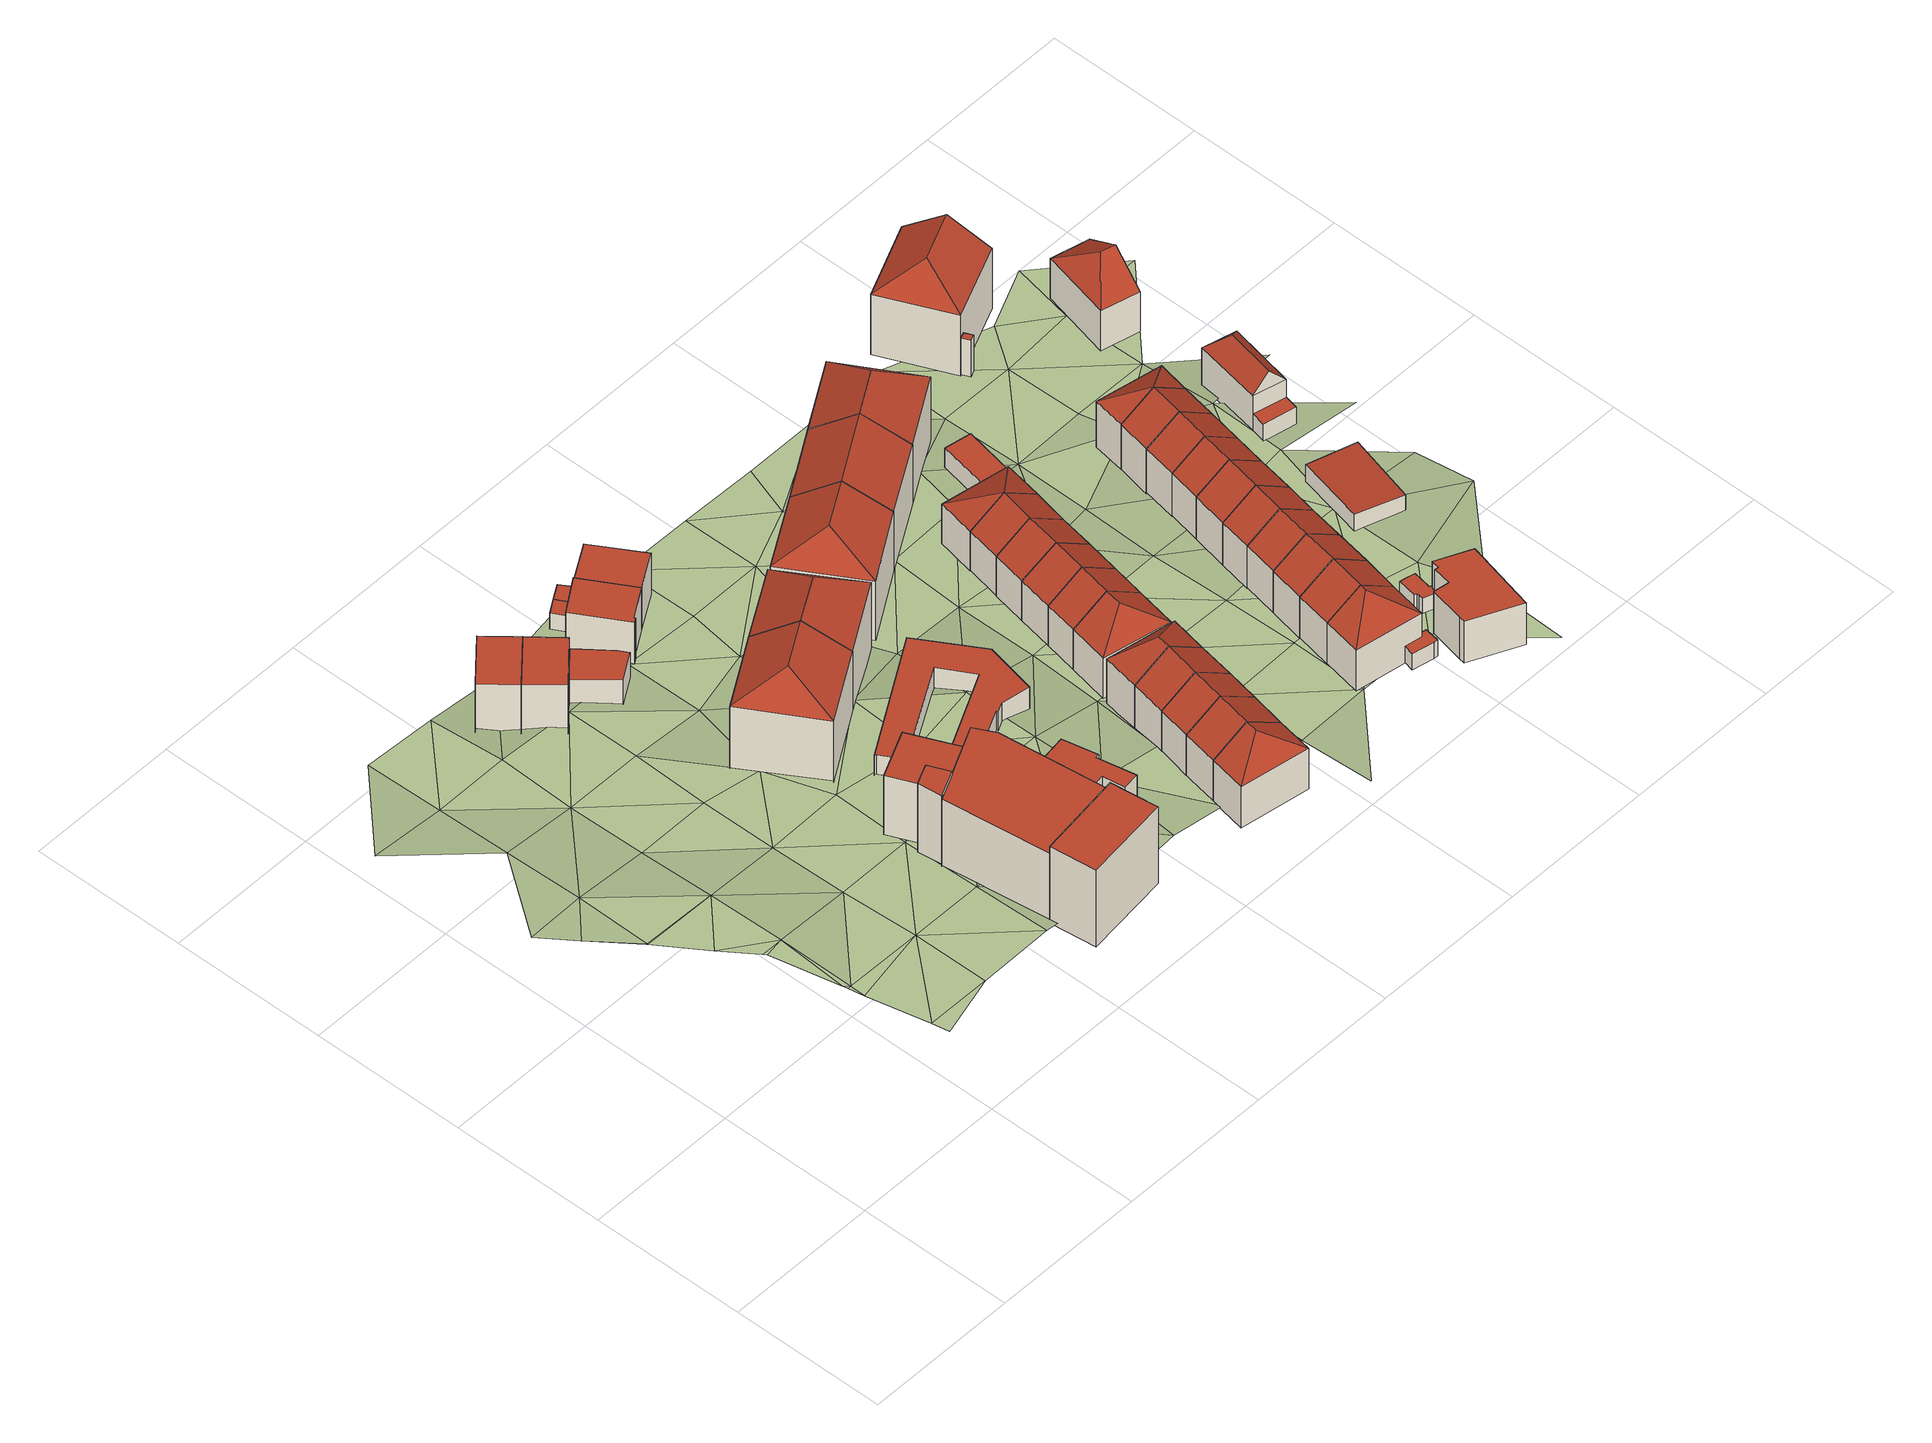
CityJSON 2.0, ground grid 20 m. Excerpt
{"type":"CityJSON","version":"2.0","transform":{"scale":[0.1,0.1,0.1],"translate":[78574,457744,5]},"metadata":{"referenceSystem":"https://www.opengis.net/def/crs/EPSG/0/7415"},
"CityObjects":{
"building1":{"type":"Building","attributes":{"validity":"0"},"children":["building1-1","building1-2"]},
"building1-1":{"type":"BuildingPart","attributes":{"roofType":"1000","RelativeEavesHeight":2.28,"RelativeRidgeHeight":2.28,"AbsoluteEavesHeight":8.7,"AbsoluteRidgeHeight":8.7,"validity":"0"},"parents":["building1"],"geometry":[{"type":"Solid","lod":"2","boundaries":[[[[0,1,2,3]],[[1,4,5,2]],[[4,6,7,5]],[[6,0,3,7]],[[6,4,1,0]],[[3,2,5,7]]]],"semantics":{"surfaces":[{"type":"WallSurface"},{"type":"RoofSurface","Direction":0,"Slope":90},{"type":"GroundSurface"}],"values":[[0,0,0,0,1,2]]}}]},
"building1-2":{"type":"BuildingPart","attributes":{"roofType":"1000","RelativeEavesHeight":7.59,"RelativeRidgeHeight":7.59,"AbsoluteEavesHeight":14.3,"AbsoluteRidgeHeight":14.3,"validity":"0"},"parents":["building1"],"geometry":[{"type":"Solid","lod":"2","boundaries":[[[[8,9,10,11]],[[9,12,13,10]],[[12,14,15,13]],[[14,8,11,15]],[[14,12,9,8]],[[11,10,13,15]]]],"semantics":{"surfaces":[{"type":"WallSurface"},{"type":"RoofSurface","Direction":0,"Slope":90},{"type":"GroundSurface"}],"values":[[0,0,0,0,1,2]]}}]},
"building2":{"type":"Building","attributes":{"roofType":"1000","RelativeEavesHeight":11.81,"RelativeRidgeHeight":11.81,"AbsoluteEavesHeight":19.68,"AbsoluteRidgeHeight":19.68,"validity":"0"},"geometry":[{"type":"Solid","lod":"2","boundaries":[[[[16,17,18,19]],[[17,20,21,18]],[[20,22,23,21]],[[22,16,19,23]],[[22,20,17,16]],[[19,18,21,23]]]],"semantics":{"surfaces":[{"type":"WallSurface"},{"type":"RoofSurface","Direction":0,"Slope":90},{"type":"GroundSurface"}],"values":[[0,0,0,0,1,2]]}}]},
"building3":{"type":"Building","attributes":{"validity":"0"},"children":["building3-1","building3-2","building3-3"]},
"building3-1":{"type":"BuildingPart","attributes":{"roofType":"1000","RelativeEavesHeight":7.47,"RelativeRidgeHeight":7.47,"AbsoluteEavesHeight":14.3,"AbsoluteRidgeHeight":14.3,"validity":"0"},"parents":["building3"],"geometry":[{"type":"Solid","lod":"2","boundaries":[[[[24,8,25,26]],[[8,14,27,25]],[[14,28,29,27]],[[28,24,26,29]],[[28,14,8,24]],[[26,25,27,29]]]],"semantics":{"surfaces":[{"type":"WallSurface"},{"type":"RoofSurface","Direction":0,"Slope":90},{"type":"GroundSurface"}],"values":[[0,0,0,0,1,2]]}}]},
"building3-2":{"type":"BuildingPart","attributes":{"roofType":"1000","RelativeEavesHeight":4.05,"RelativeRidgeHeight":4.05,"AbsoluteEavesHeight":11.1,"AbsoluteRidgeHeight":11.1,"validity":"0"},"parents":["building3"],"geometry":[{"type":"Solid","lod":"2","boundaries":[[[[30,31,32,33]],[[31,34,35,32]],[[34,36,37,35]],[[36,38,39,37]],[[38,30,33,39]],[[38,36,34,31,30]],[[33,32,35,37,39]]]],"semantics":{"surfaces":[{"type":"WallSurface"},{"type":"RoofSurface","Direction":0,"Slope":90},{"type":"GroundSurface"}],"values":[[0,0,0,0,0,1,2]]}}]},
"building3-3":{"type":"BuildingPart","attributes":{"roofType":"1000","RelativeEavesHeight":2.12,"RelativeRidgeHeight":2.12,"AbsoluteEavesHeight":8.7,"AbsoluteRidgeHeight":8.7,"validity":"0"},"parents":["building3"],"geometry":[{"type":"Solid","lod":"2","boundaries":[[[[6,4,40,41]],[[4,42,43,40]],[[42,44,45,43]],[[44,6,41,45]],[[44,42,4,6]],[[41,40,43,45]]]],"semantics":{"surfaces":[{"type":"WallSurface"},{"type":"RoofSurface","Direction":0,"Slope":90},{"type":"GroundSurface"}],"values":[[0,0,0,0,1,2]]}}]},
"building4":{"type":"Building","attributes":{"validity":"0"},"children":["building4-1","building4-2"]},
"building4-1":{"type":"BuildingPart","attributes":{"roofType":"1000","RelativeEavesHeight":3.52,"RelativeRidgeHeight":3.52,"AbsoluteEavesHeight":11.32,"AbsoluteRidgeHeight":11.32,"validity":"0"},"parents":["building4"],"geometry":[{"type":"Solid","lod":"2","boundaries":[[[[46,47,48,49]],[[47,50,51,48]],[[50,52,53,51]],[[52,54,55,53]],[[54,56,57,55]],[[56,58,59,57]],[[58,60,61,59]],[[60,62,63,61]],[[62,64,65,63]],[[64,46,49,65]],[[64,62,60,58,56,54,52,50,47,46]],[[49,48,51,53,55,57,59,61,63,65]]]],"semantics":{"surfaces":[{"type":"WallSurface"},{"type":"RoofSurface","Direction":66.91,"Slope":90},{"type":"GroundSurface"}],"values":[[0,0,0,0,0,0,0,0,0,0,1,2]]}}]},
"building4-2":{"type":"BuildingPart","attributes":{"roofType":"1000","RelativeEavesHeight":10.37,"RelativeRidgeHeight":10.37,"AbsoluteEavesHeight":18.58,"AbsoluteRidgeHeight":18.58,"validity":"0"},"parents":["building4"],"geometry":[{"type":"Solid","lod":"2","boundaries":[[[[66,67,68,69]],[[67,70,71,68]],[[70,72,73,71]],[[72,74,75,73]],[[74,66,69,75]],[[74,72,70,67,66]],[[69,68,71,73,75]]]],"semantics":{"surfaces":[{"type":"WallSurface"},{"type":"RoofSurface","Direction":0,"Slope":90},{"type":"GroundSurface"}],"values":[[0,0,0,0,0,1,2]]}}]},
"building5":{"type":"Building","attributes":{"roofType":"1130","RelativeEavesHeight":9.54,"RelativeRidgeHeight":13.15,"AbsoluteEavesHeight":17.32,"AbsoluteRidgeHeight":20.93,"validity":"0"},"geometry":[{"type":"Solid","lod":"2","boundaries":[[[[76,77,78,79]],[[77,80,81,78]],[[80,82,83,81]],[[82,76,79,83]],[[80,77,84]],[[76,82,85]],[[77,76,85,84]],[[82,80,84,85]],[[79,78,81,83]]]],"semantics":{"surfaces":[{"type":"WallSurface"},{"type":"RoofSurface","Direction":239.04,"Slope":45},{"type":"RoofSurface","Direction":148.74,"Slope":57.27},{"type":"RoofSurface","Direction":328.93,"Slope":57.27},{"type":"GroundSurface"}],"values":[[0,0,0,0,1,0,2,3,4]]}}]},
"building6":{"type":"Building","attributes":{"validity":"0"},"children":["building6-1","building6-2","building6-3"]},
"building6-1":{"type":"BuildingPart","attributes":{"roofType":"1000","RelativeEavesHeight":9.09,"RelativeRidgeHeight":9.09,"AbsoluteEavesHeight":17.63,"AbsoluteRidgeHeight":17.63,"validity":"0"},"parents":["building6"],"geometry":[{"type":"Solid","lod":"2","boundaries":[[[[86,87,88,89]],[[87,90,91,88]],[[90,92,93,91]],[[92,94,95,93]],[[94,96,97,95]],[[96,86,89,97]],[[96,94,92,90,87,86]],[[89,88,91,93,95,97]]]],"semantics":{"surfaces":[{"type":"WallSurface"},{"type":"RoofSurface","Direction":0,"Slope":90},{"type":"GroundSurface"}],"values":[[0,0,0,0,0,0,1,2]]}}]},
"building6-2":{"type":"BuildingPart","attributes":{"roofType":"1000","RelativeEavesHeight":10.52,"RelativeRidgeHeight":10.52,"AbsoluteEavesHeight":19.13,"AbsoluteRidgeHeight":19.13,"validity":"0"},"parents":["building6"],"geometry":[{"type":"Solid","lod":"2","boundaries":[[[[98,99,100,101]],[[99,102,103,100]],[[102,104,105,103]],[[104,106,107,105]],[[106,98,101,107]],[[106,104,102,99,98]],[[101,100,103,105,107]]]],"semantics":{"surfaces":[{"type":"WallSurface"},{"type":"RoofSurface","Direction":0,"Slope":90},{"type":"GroundSurface"}],"values":[[0,0,0,0,0,1,2]]}}]},
"building6-3":{"type":"BuildingPart","attributes":{"roofType":"1000","RelativeEavesHeight":3.87,"RelativeRidgeHeight":3.87,"AbsoluteEavesHeight":11.23,"AbsoluteRidgeHeight":11.23,"validity":"0"},"parents":["building6"],"geometry":[{"type":"Solid","lod":"2","boundaries":[[[[108,109,110,111]],[[109,112,113,110]],[[112,114,115,113]],[[114,116,117,115]],[[116,118,119,117]],[[118,120,121,119]],[[120,122,123,121]],[[122,124,125,123]],[[124,126,127,125]],[[126,128,129,127]],[[128,130,131,129]],[[130,132,133,131]],[[132,134,135,133]],[[134,136,137,135]],[[136,138,139,137]],[[138,108,111,139]],[[138,136,134,132,130,128,126,124,122,120,118,116,114,112,109,108]],[[111,110,113,115,117,119,121,123,125,127,129,131,133,135,137,139]]]],"semantics":{"surfaces":[{"type":"WallSurface"},{"type":"RoofSurface","Direction":0,"Slope":90},{"type":"GroundSurface"}],"values":[[0,0,0,0,0,0,0,0,0,0,0,0,0,0,0,0,1,2]]}}]},
"building7":{"type":"Building","attributes":{"validity":"0"},"children":["building7-1","building7-2"]},
"building7-1":{"type":"BuildingPart","attributes":{"roofType":"1000","RelativeEavesHeight":2.47,"RelativeRidgeHeight":2.47,"AbsoluteEavesHeight":9.58,"AbsoluteRidgeHeight":9.58,"validity":"0"},"parents":["building7"],"geometry":[{"type":"Solid","lod":"2","boundaries":[[[[140,141,142,143]],[[141,144,145,142]],[[144,146,147,145]],[[146,140,143,147]],[[146,144,141,140]],[[143,142,145,147]]]],"semantics":{"surfaces":[{"type":"WallSurface"},{"type":"RoofSurface","Direction":0,"Slope":90},{"type":"GroundSurface"}],"values":[[0,0,0,0,1,2]]}}]},
"building7-2":{"type":"BuildingPart","attributes":{"roofType":"1000","RelativeEavesHeight":6.38,"RelativeRidgeHeight":6.38,"AbsoluteEavesHeight":13.4,"AbsoluteRidgeHeight":13.4,"validity":"0"},"parents":["building7"],"geometry":[{"type":"Solid","lod":"2","boundaries":[[[[148,149,150,151]],[[149,152,153,150]],[[152,154,155,153]],[[154,156,157,155]],[[156,158,159,157]],[[158,148,151,159]],[[158,156,154,152,149,148]],[[151,150,153,155,157,159]]]],"semantics":{"surfaces":[{"type":"WallSurface"},{"type":"RoofSurface","Direction":0,"Slope":90},{"type":"GroundSurface"}],"values":[[0,0,0,0,0,0,1,2]]}}]},
"building8":{"type":"Building","attributes":{"validity":"0"},"children":["building8-1","building8-2","building8-3"]},
"building8-1":{"type":"BuildingPart","attributes":{"roofType":"1000","RelativeEavesHeight":2.16,"RelativeRidgeHeight":2.16,"AbsoluteEavesHeight":9.16,"AbsoluteRidgeHeight":9.16,"validity":"0"},"parents":["building8"],"geometry":[{"type":"Solid","lod":"2","boundaries":[[[[160,161,162,163]],[[161,164,165,162]],[[164,166,167,165]],[[166,160,163,167]],[[166,164,161,160]],[[163,162,165,167]]]],"semantics":{"surfaces":[{"type":"WallSurface"},{"type":"RoofSurface","Direction":0,"Slope":90},{"type":"GroundSurface"}],"values":[[0,0,0,0,1,2]]}}]},
"building8-2":{"type":"BuildingPart","attributes":{"roofType":"1000","RelativeEavesHeight":6.38,"RelativeRidgeHeight":6.38,"AbsoluteEavesHeight":13.4,"AbsoluteRidgeHeight":13.4,"validity":"0"},"parents":["building8"],"geometry":[{"type":"Solid","lod":"2","boundaries":[[[[168,169,170,163]],[[169,149,150,170]],[[149,171,172,150]],[[171,168,163,172]],[[171,149,169,168]],[[163,170,150,172]]]],"semantics":{"surfaces":[{"type":"WallSurface"},{"type":"RoofSurface","Direction":0,"Slope":90},{"type":"GroundSurface"}],"values":[[0,0,0,0,1,2]]}}]},
"building8-3":{"type":"BuildingPart","attributes":{"roofType":"1000","RelativeEavesHeight":2.46,"RelativeRidgeHeight":2.46,"AbsoluteEavesHeight":9.58,"AbsoluteRidgeHeight":9.58,"validity":"0"},"parents":["building8"],"geometry":[{"type":"Solid","lod":"2","boundaries":[[[[173,146,147,174]],[[146,175,176,147]],[[175,177,178,176]],[[177,173,174,178]],[[177,175,146,173]],[[174,147,176,178]]]],"semantics":{"surfaces":[{"type":"WallSurface"},{"type":"RoofSurface","Direction":0,"Slope":90},{"type":"GroundSurface"}],"values":[[0,0,0,0,1,2]]}}]},
"building9":{"type":"Building","attributes":{"roofType":"1130","RelativeEavesHeight":10.22,"RelativeRidgeHeight":13.83,"AbsoluteEavesHeight":17.32,"AbsoluteRidgeHeight":20.93,"validity":"0"},"geometry":[{"type":"Solid","lod":"2","boundaries":[[[[82,179,180,181]],[[179,182,183,180]],[[182,76,184,183]],[[76,82,181,184]],[[182,179,185]],[[82,76,85]],[[179,82,85,185]],[[76,182,185,85]],[[181,180,183,184]]]],"semantics":{"surfaces":[{"type":"WallSurface"},{"type":"RoofSurface","Direction":57.6,"Slope":44.99},{"type":"RoofSurface","Direction":328.93,"Slope":57.17},{"type":"RoofSurface","Direction":148.74,"Slope":57.17},{"type":"GroundSurface"}],"values":[[0,0,0,0,1,0,2,3,4]]}}]},
"building10":{"type":"Building","attributes":{"roofType":"1130","RelativeEavesHeight":6.26,"RelativeRidgeHeight":9.39,"AbsoluteEavesHeight":13.55,"AbsoluteRidgeHeight":16.68,"validity":"0"},"geometry":[{"type":"Solid","lod":"2","boundaries":[[[[186,187,188,189]],[[187,190,191,188]],[[190,192,193,191]],[[192,186,189,193]],[[190,187,194]],[[186,192,195]],[[187,186,195,194]],[[192,190,194,195]],[[189,188,191,193]]]],"semantics":{"surfaces":[{"type":"WallSurface"},{"type":"RoofSurface","Direction":189.48,"Slope":44.99},{"type":"RoofSurface","Direction":100.53,"Slope":55.51},{"type":"RoofSurface","Direction":280.69,"Slope":55.51},{"type":"GroundSurface"}],"values":[[0,0,0,0,1,0,2,3,4]]}}]},
"building11":{"type":"Building","attributes":{"roofType":"1030","RelativeEavesHeight":6.31,"RelativeRidgeHeight":9.44,"AbsoluteEavesHeight":13.55,"AbsoluteRidgeHeight":16.68,"validity":"0"},"geometry":[{"type":"Solid","lod":"2","boundaries":[[[[192,196,197,198]],[[196,199,200,197]],[[199,186,201,200]],[[186,192,198,201]],[[199,196,202]],[[192,186,195]],[[196,192,195,202]],[[186,199,202,195]],[[198,197,200,201]]]],"semantics":{"surfaces":[{"type":"WallSurface"},{"type":"RoofSurface","Direction":280.66,"Slope":55.46},{"type":"RoofSurface","Direction":100.55,"Slope":55.46},{"type":"GroundSurface"}],"values":[[0,0,0,0,0,0,1,2,3]]}}]},
"building12":{"type":"Building","attributes":{"roofType":"1030","RelativeEavesHeight":6.43,"RelativeRidgeHeight":9.55,"AbsoluteEavesHeight":13.55,"AbsoluteRidgeHeight":16.68,"validity":"0"},"geometry":[{"type":"Solid","lod":"2","boundaries":[[[[196,203,204,205]],[[203,206,207,204]],[[206,199,208,207]],[[199,196,205,208]],[[206,203,209]],[[196,199,202]],[[203,196,202,209]],[[199,206,209,202]],[[205,204,207,208]]]],"semantics":{"surfaces":[{"type":"WallSurface"},{"type":"RoofSurface","Direction":280.67,"Slope":55.41},{"type":"RoofSurface","Direction":100.56,"Slope":55.41},{"type":"GroundSurface"}],"values":[[0,0,0,0,0,0,1,2,3]]}}]},
"building13":{"type":"Building","attributes":{"roofType":"1030","RelativeEavesHeight":6.66,"RelativeRidgeHeight":9.79,"AbsoluteEavesHeight":13.55,"AbsoluteRidgeHeight":16.68,"validity":"0"},"geometry":[{"type":"Solid","lod":"2","boundaries":[[[[203,210,211,212]],[[210,213,214,211]],[[213,206,215,214]],[[206,203,212,215]],[[213,210,216]],[[203,206,209]],[[210,203,209,216]],[[206,213,216,209]],[[212,211,214,215]]]],"semantics":{"surfaces":[{"type":"WallSurface"},{"type":"RoofSurface","Direction":280.67,"Slope":55.36},{"type":"RoofSurface","Direction":100.56,"Slope":55.36},{"type":"GroundSurface"}],"values":[[0,0,0,0,0,0,1,2,3]]}}]},
"building14":{"type":"Building","attributes":{"roofType":"1130","RelativeEavesHeight":9.1,"RelativeRidgeHeight":12.75,"AbsoluteEavesHeight":15.96,"AbsoluteRidgeHeight":19.61,"validity":"0"},"geometry":[{"type":"Solid","lod":"2","boundaries":[[[[217,218,219,220]],[[218,221,222,219]],[[221,223,224,222]],[[223,217,220,224]],[[221,218,225]],[[217,223,226]],[[218,217,226,225]],[[223,221,225,226]],[[220,219,222,224]]]],"semantics":{"surfaces":[{"type":"WallSurface"},{"type":"RoofSurface","Direction":238.48,"Slope":45},{"type":"RoofSurface","Direction":148.84,"Slope":57.19},{"type":"RoofSurface","Direction":328.97,"Slope":57.19},{"type":"GroundSurface"}],"values":[[0,0,0,0,1,0,2,3,4]]}}]},
"building15":{"type":"Building","attributes":{"roofType":"1130","RelativeEavesHeight":6.76,"RelativeRidgeHeight":9.89,"AbsoluteEavesHeight":13.55,"AbsoluteRidgeHeight":16.68,"validity":"0"},"geometry":[{"type":"Solid","lod":"2","boundaries":[[[[210,227,228,229]],[[227,230,231,228]],[[230,213,232,231]],[[213,210,229,232]],[[230,227,233]],[[210,213,216]],[[227,210,216,233]],[[213,230,233,216]],[[229,228,231,232]]]],"semantics":{"surfaces":[{"type":"WallSurface"},{"type":"RoofSurface","Direction":10.3,"Slope":45},{"type":"RoofSurface","Direction":280.72,"Slope":55.34},{"type":"RoofSurface","Direction":100.76,"Slope":55.34},{"type":"GroundSurface"}],"values":[[0,0,0,0,1,0,2,3,4]]}}]},
"building16":{"type":"Building","attributes":{"roofType":"1130","RelativeEavesHeight":6.08,"RelativeRidgeHeight":9.23,"AbsoluteEavesHeight":12.79,"AbsoluteRidgeHeight":15.94,"validity":"0"},"geometry":[{"type":"Solid","lod":"2","boundaries":[[[[234,235,236,237]],[[235,238,239,236]],[[238,240,241,239]],[[240,234,237,241]],[[238,235,242]],[[234,240,243]],[[235,234,243,242]],[[240,238,242,243]],[[237,236,239,241]]]],"semantics":{"surfaces":[{"type":"WallSurface"},{"type":"RoofSurface","Direction":191,"Slope":45},{"type":"RoofSurface","Direction":100.57,"Slope":54.95},{"type":"RoofSurface","Direction":280.56,"Slope":54.95},{"type":"GroundSurface"}],"values":[[0,0,0,0,1,0,2,3,4]]}}]},
"building17":{"type":"Building","attributes":{"roofType":"1030","RelativeEavesHeight":6.12,"RelativeRidgeHeight":9.27,"AbsoluteEavesHeight":12.79,"AbsoluteRidgeHeight":15.94,"validity":"0"},"geometry":[{"type":"Solid","lod":"2","boundaries":[[[[240,244,245,241]],[[244,246,247,245]],[[246,234,237,247]],[[234,240,241,237]],[[246,244,248]],[[240,234,243]],[[244,240,243,248]],[[234,246,248,243]],[[241,245,247,237]]]],"semantics":{"surfaces":[{"type":"WallSurface"},{"type":"RoofSurface","Direction":280.55,"Slope":54.95},{"type":"RoofSurface","Direction":100.53,"Slope":54.95},{"type":"GroundSurface"}],"values":[[0,0,0,0,0,0,1,2,3]]}}]},
"building18":{"type":"Building","attributes":{"roofType":"1030","RelativeEavesHeight":6.12,"RelativeRidgeHeight":9.27,"AbsoluteEavesHeight":12.79,"AbsoluteRidgeHeight":15.94,"validity":"0"},"geometry":[{"type":"Solid","lod":"2","boundaries":[[[[244,249,250,245]],[[249,251,252,250]],[[251,246,247,252]],[[246,244,245,247]],[[251,249,253]],[[244,246,248]],[[249,244,248,253]],[[246,251,253,248]],[[245,250,252,247]]]],"semantics":{"surfaces":[{"type":"WallSurface"},{"type":"RoofSurface","Direction":280.55,"Slope":54.93},{"type":"RoofSurface","Direction":100.52,"Slope":54.93},{"type":"GroundSurface"}],"values":[[0,0,0,0,0,0,1,2,3]]}}]},
"building19":{"type":"Building","attributes":{"roofType":"1030","RelativeEavesHeight":9.3,"RelativeRidgeHeight":12.95,"AbsoluteEavesHeight":15.96,"AbsoluteRidgeHeight":19.61,"validity":"0"},"geometry":[{"type":"Solid","lod":"2","boundaries":[[[[254,217,255,256]],[[217,223,257,255]],[[223,258,259,257]],[[258,254,256,259]],[[223,217,226]],[[254,258,260]],[[217,254,260,226]],[[258,223,226,260]],[[256,255,257,259]]]],"semantics":{"surfaces":[{"type":"WallSurface"},{"type":"RoofSurface","Direction":148.85,"Slope":57.12},{"type":"RoofSurface","Direction":328.96,"Slope":57.12},{"type":"GroundSurface"}],"values":[[0,0,0,0,0,0,1,2,3]]}}]},
"building20":{"type":"Building","attributes":{"roofType":"1030","RelativeEavesHeight":6.08,"RelativeRidgeHeight":9.23,"AbsoluteEavesHeight":12.79,"AbsoluteRidgeHeight":15.94,"validity":"0"},"geometry":[{"type":"Solid","lod":"2","boundaries":[[[[249,261,262,250]],[[261,263,264,262]],[[263,251,252,264]],[[251,249,250,252]],[[263,261,265]],[[249,251,253]],[[261,249,253,265]],[[251,263,265,253]],[[250,262,264,252]]]],"semantics":{"surfaces":[{"type":"WallSurface"},{"type":"RoofSurface","Direction":280.55,"Slope":54.92},{"type":"RoofSurface","Direction":100.53,"Slope":54.92},{"type":"GroundSurface"}],"values":[[0,0,0,0,0,0,1,2,3]]}}]},
"building21":{"type":"Building","attributes":{"roofType":"1030","RelativeEavesHeight":5.97,"RelativeRidgeHeight":9.12,"AbsoluteEavesHeight":12.79,"AbsoluteRidgeHeight":15.94,"validity":"0"},"geometry":[{"type":"Solid","lod":"2","boundaries":[[[[261,266,267,268]],[[266,269,270,267]],[[269,263,271,270]],[[263,261,268,271]],[[269,266,272]],[[261,263,265]],[[266,261,265,272]],[[263,269,272,265]],[[268,267,270,271]]]],"semantics":{"surfaces":[{"type":"WallSurface"},{"type":"RoofSurface","Direction":280.55,"Slope":54.91},{"type":"RoofSurface","Direction":100.53,"Slope":54.91},{"type":"GroundSurface"}],"values":[[0,0,0,0,0,0,1,2,3]]}}]},
"building22":{"type":"Building","attributes":{"validity":"0"},"children":["building22-1","building22-2"]},
"building22-1":{"type":"BuildingPart","attributes":{"roofType":"1130","RelativeEavesHeight":6.18,"RelativeRidgeHeight":9.16,"AbsoluteEavesHeight":13.19,"AbsoluteRidgeHeight":16.17,"validity":"0"},"parents":["building22"],"geometry":[{"type":"Solid","lod":"2","boundaries":[[[[273,274,275,276]],[[274,277,278,275]],[[277,279,280,278]],[[279,273,276,280]],[[277,274,281]],[[273,279,282]],[[274,273,282,281]],[[279,277,281,282]],[[276,275,278,280]]]],"semantics":{"surfaces":[{"type":"WallSurface"},{"type":"RoofSurface","Direction":190,"Slope":54.29},{"type":"RoofSurface","Direction":100.22,"Slope":55.94},{"type":"RoofSurface","Direction":280.53,"Slope":56.08},{"type":"GroundSurface"}],"values":[[0,0,0,0,1,0,2,3,4]]}}]},
"building22-2":{"type":"BuildingPart","attributes":{"roofType":"1000","RelativeEavesHeight":2.57,"RelativeRidgeHeight":2.57,"AbsoluteEavesHeight":9.72,"AbsoluteRidgeHeight":9.72,"validity":"0"},"parents":["building22"],"geometry":[{"type":"Solid","lod":"2","boundaries":[[[[283,284,285,286]],[[284,287,288,285]],[[287,289,290,288]],[[289,291,292,290]],[[291,293,294,292]],[[293,295,296,294]],[[295,283,286,296]],[[295,293,291,289,287,284,283]],[[286,285,288,290,292,294,296]]]],"semantics":{"surfaces":[{"type":"WallSurface"},{"type":"RoofSurface","Direction":0,"Slope":90},{"type":"GroundSurface"}],"values":[[0,0,0,0,0,0,0,1,2]]}}]},
"building23":{"type":"Building","attributes":{"validity":"0"},"children":["building23-1","building23-2"]},
"building23-1":{"type":"BuildingPart","attributes":{"roofType":"1120","RelativeEavesHeight":6.11,"RelativeRidgeHeight":9.26,"AbsoluteEavesHeight":12.79,"AbsoluteRidgeHeight":15.94,"validity":"0"},"parents":["building23"],"geometry":[{"type":"Solid","lod":"2","boundaries":[[[[266,297,298,299]],[[297,300,301,298]],[[300,269,302,301]],[[269,266,299,302]],[[297,266,272]],[[300,297,272]],[[269,300,272]],[[266,269,272]],[[299,298,301,302]]]],"semantics":{"surfaces":[{"type":"WallSurface"},{"type":"RoofSurface","Direction":280.56,"Slope":54.91},{"type":"RoofSurface","Direction":9.63,"Slope":57.85},{"type":"RoofSurface","Direction":100.57,"Slope":54.91},{"type":"RoofSurface","Direction":190.51,"Slope":0},{"type":"GroundSurface"}],"values":[[0,0,0,0,1,2,3,4,5]]}}]},
"building23-2":{"type":"BuildingPart","attributes":{"roofType":"1000","RelativeEavesHeight":3.15,"RelativeRidgeHeight":3.15,"AbsoluteEavesHeight":9.57,"AbsoluteRidgeHeight":9.57,"validity":"0"},"parents":["building23"],"geometry":[{"type":"Solid","lod":"2","boundaries":[[[[303,304,305,306]],[[304,307,308,305]],[[307,309,310,308]],[[309,311,312,310]],[[311,313,314,312]],[[313,303,306,314]],[[313,311,309,307,304,303]],[[306,305,308,310,312,314]]]],"semantics":{"surfaces":[{"type":"WallSurface"},{"type":"RoofSurface","Direction":0,"Slope":90},{"type":"GroundSurface"}],"values":[[0,0,0,0,0,0,1,2]]}}]},
"building24":{"type":"Building","attributes":{"roofType":"1030","RelativeEavesHeight":6.27,"RelativeRidgeHeight":9.25,"AbsoluteEavesHeight":13.19,"AbsoluteRidgeHeight":16.17,"validity":"0"},"geometry":[{"type":"Solid","lod":"2","boundaries":[[[[279,315,316,317]],[[315,318,319,316]],[[318,273,320,319]],[[273,279,317,320]],[[318,315,321]],[[279,273,282]],[[315,279,282,321]],[[273,318,321,282]],[[317,316,319,320]]]],"semantics":{"surfaces":[{"type":"WallSurface"},{"type":"RoofSurface","Direction":280.59,"Slope":55.96},{"type":"RoofSurface","Direction":100.42,"Slope":55.96},{"type":"GroundSurface"}],"values":[[0,0,0,0,0,0,1,2,3]]}}]},
"building25":{"type":"Building","attributes":{"roofType":"1130","RelativeEavesHeight":9.66,"RelativeRidgeHeight":13.31,"AbsoluteEavesHeight":15.96,"AbsoluteRidgeHeight":19.61,"validity":"0"},"geometry":[{"type":"Solid","lod":"2","boundaries":[[[[258,322,323,324]],[[322,325,326,323]],[[325,254,327,326]],[[254,258,324,327]],[[325,322,328]],[[258,254,260]],[[322,258,260,328]],[[254,325,328,260]],[[324,323,326,327]]]],"semantics":{"surfaces":[{"type":"WallSurface"},{"type":"RoofSurface","Direction":59.05,"Slope":45},{"type":"RoofSurface","Direction":328.98,"Slope":57.04},{"type":"RoofSurface","Direction":148.85,"Slope":57.04},{"type":"GroundSurface"}],"values":[[0,0,0,0,1,0,2,3,4]]}}]},
"building26":{"type":"Building","attributes":{"roofType":"1030","RelativeEavesHeight":6.38,"RelativeRidgeHeight":9.36,"AbsoluteEavesHeight":13.19,"AbsoluteRidgeHeight":16.17,"validity":"0"},"geometry":[{"type":"Solid","lod":"2","boundaries":[[[[315,329,330,331]],[[329,332,333,330]],[[332,318,334,333]],[[318,315,331,334]],[[332,329,335]],[[315,318,321]],[[329,315,321,335]],[[318,332,335,321]],[[331,330,333,334]]]],"semantics":{"surfaces":[{"type":"WallSurface"},{"type":"RoofSurface","Direction":280.59,"Slope":55.87},{"type":"RoofSurface","Direction":100.42,"Slope":55.87},{"type":"GroundSurface"}],"values":[[0,0,0,0,0,0,1,2,3]]}}]},
"building27":{"type":"Building","attributes":{"roofType":"1030","RelativeEavesHeight":6.43,"RelativeRidgeHeight":9.41,"AbsoluteEavesHeight":13.19,"AbsoluteRidgeHeight":16.17,"validity":"0"},"geometry":[{"type":"Solid","lod":"2","boundaries":[[[[329,336,337,330]],[[336,338,339,337]],[[338,332,333,339]],[[332,329,330,333]],[[338,336,340]],[[329,332,335]],[[336,329,335,340]],[[332,338,340,335]],[[330,337,339,333]]]],"semantics":{"surfaces":[{"type":"WallSurface"},{"type":"RoofSurface","Direction":280.59,"Slope":55.79},{"type":"RoofSurface","Direction":100.42,"Slope":55.79},{"type":"GroundSurface"}],"values":[[0,0,0,0,0,0,1,2,3]]}}]},
"building28":{"type":"Building","attributes":{"roofType":"1030","RelativeEavesHeight":6.47,"RelativeRidgeHeight":9.45,"AbsoluteEavesHeight":13.19,"AbsoluteRidgeHeight":16.17,"validity":"0"},"geometry":[{"type":"Solid","lod":"2","boundaries":[[[[336,341,342,343]],[[341,344,345,342]],[[344,338,346,345]],[[338,336,343,346]],[[344,341,347]],[[336,338,340]],[[341,336,340,347]],[[338,344,347,340]],[[343,342,345,346]]]],"semantics":{"surfaces":[{"type":"WallSurface"},{"type":"RoofSurface","Direction":280.59,"Slope":55.71},{"type":"RoofSurface","Direction":100.42,"Slope":55.71},{"type":"GroundSurface"}],"values":[[0,0,0,0,0,0,1,2,3]]}}]},
"building29":{"type":"Building","attributes":{"validity":"0"},"children":["building29-1","building29-2","building29-3"]},
"building29-1":{"type":"BuildingPart","attributes":{"roofType":"1000","RelativeEavesHeight":3.19,"RelativeRidgeHeight":3.19,"AbsoluteEavesHeight":10.3,"AbsoluteRidgeHeight":10.3,"validity":"0"},"parents":["building29"],"geometry":[{"type":"Solid","lod":"2","boundaries":[[[[348,349,350,351]],[[349,352,353,350]],[[352,354,355,353]],[[354,356,357,355]],[[356,358,359,357]],[[358,348,351,359]],[[358,356,354,352,349,348]],[[351,350,353,355,357,359]]]],"semantics":{"surfaces":[{"type":"WallSurface"},{"type":"RoofSurface","Direction":0,"Slope":90},{"type":"GroundSurface"}],"values":[[0,0,0,0,0,0,1,2]]}}]},
"building29-2":{"type":"BuildingPart","attributes":{"roofType":"1000","RelativeEavesHeight":2.28,"RelativeRidgeHeight":2.28,"AbsoluteEavesHeight":9.4,"AbsoluteRidgeHeight":9.4,"validity":"0"},"parents":["building29"],"geometry":[{"type":"Solid","lod":"2","boundaries":[[[[360,361,362,363]],[[361,364,365,362]],[[364,366,367,365]],[[366,368,369,367]],[[368,370,371,369]],[[370,372,373,371]],[[372,374,375,373]],[[374,376,377,375]],[[376,378,379,377]],[[378,380,381,379]],[[380,382,383,381]],[[382,384,385,383]],[[384,386,351,385]],[[386,387,359,351]],[[387,360,363,359]],[[387,386,384,382,380,378,376,374,372,370,368,366,364,361,360]],[[363,362,365,367,369,371,373,375,377,379,381,383,385,351,359]]]],"semantics":{"surfaces":[{"type":"WallSurface"},{"type":"RoofSurface","Direction":82.88,"Slope":90},{"type":"GroundSurface"}],"values":[[0,0,0,0,0,0,0,0,0,0,0,0,0,0,0,1,2]]}}]},
"building29-3":{"type":"BuildingPart","attributes":{"roofType":"1000","RelativeEavesHeight":6.41,"RelativeRidgeHeight":6.41,"AbsoluteEavesHeight":13.4,"AbsoluteRidgeHeight":13.4,"validity":"0"},"parents":["building29"],"geometry":[{"type":"Solid","lod":"2","boundaries":[[[[388,389,390,391]],[[389,392,393,390]],[[392,394,395,393]],[[394,396,397,395]],[[396,398,399,397]],[[398,400,401,399]],[[400,402,403,401]],[[402,404,405,403]],[[404,406,407,405]],[[406,388,391,407]],[[406,404,402,400,398,396,394,392,389,388]],[[391,390,393,395,397,399,401,403,405,407]]]],"semantics":{"surfaces":[{"type":"WallSurface"},{"type":"RoofSurface","Direction":270,"Slope":90},{"type":"GroundSurface"}],"values":[[0,0,0,0,0,0,0,0,0,0,1,2]]}}]},
"building30":{"type":"Building","attributes":{"roofType":"1030","RelativeEavesHeight":6.49,"RelativeRidgeHeight":9.47,"AbsoluteEavesHeight":13.19,"AbsoluteRidgeHeight":16.17,"validity":"0"},"geometry":[{"type":"Solid","lod":"2","boundaries":[[[[341,408,409,342]],[[408,410,411,409]],[[410,344,345,411]],[[344,341,342,345]],[[410,408,412]],[[341,344,347]],[[408,341,347,412]],[[344,410,412,347]],[[342,409,411,345]]]],"semantics":{"surfaces":[{"type":"WallSurface"},{"type":"RoofSurface","Direction":280.59,"Slope":55.63},{"type":"RoofSurface","Direction":100.42,"Slope":55.63},{"type":"GroundSurface"}],"values":[[0,0,0,0,0,0,1,2,3]]}}]},
"building31":{"type":"Building","attributes":{"roofType":"1030","RelativeEavesHeight":6.51,"RelativeRidgeHeight":9.49,"AbsoluteEavesHeight":13.19,"AbsoluteRidgeHeight":16.17,"validity":"0"},"geometry":[{"type":"Solid","lod":"2","boundaries":[[[[408,413,414,409]],[[413,415,416,414]],[[415,410,411,416]],[[410,408,409,411]],[[415,413,417]],[[408,410,412]],[[413,408,412,417]],[[410,415,417,412]],[[409,414,416,411]]]],"semantics":{"surfaces":[{"type":"WallSurface"},{"type":"RoofSurface","Direction":280.59,"Slope":55.54},{"type":"RoofSurface","Direction":100.42,"Slope":55.54},{"type":"GroundSurface"}],"values":[[0,0,0,0,0,0,1,2,3]]}}]},
"building32":{"type":"Building","attributes":{"roofType":"1030","RelativeEavesHeight":6.61,"RelativeRidgeHeight":9.59,"AbsoluteEavesHeight":13.19,"AbsoluteRidgeHeight":16.17,"validity":"0"},"geometry":[{"type":"Solid","lod":"2","boundaries":[[[[413,418,419,420]],[[418,421,422,419]],[[421,415,423,422]],[[415,413,420,423]],[[421,418,424]],[[413,415,417]],[[418,413,417,424]],[[415,421,424,417]],[[420,419,422,423]]]],"semantics":{"surfaces":[{"type":"WallSurface"},{"type":"RoofSurface","Direction":280.59,"Slope":55.46},{"type":"RoofSurface","Direction":100.42,"Slope":55.46},{"type":"GroundSurface"}],"values":[[0,0,0,0,0,0,1,2,3]]}}]},
"building33":{"type":"Building","attributes":{"roofType":"1030","RelativeEavesHeight":6.85,"RelativeRidgeHeight":9.83,"AbsoluteEavesHeight":13.19,"AbsoluteRidgeHeight":16.17,"validity":"0"},"geometry":[{"type":"Solid","lod":"2","boundaries":[[[[418,425,426,427]],[[425,428,429,426]],[[428,421,430,429]],[[421,418,427,430]],[[428,425,431]],[[418,421,424]],[[425,418,424,431]],[[421,428,431,424]],[[427,426,429,430]]]],"semantics":{"surfaces":[{"type":"WallSurface"},{"type":"RoofSurface","Direction":280.59,"Slope":55.38},{"type":"RoofSurface","Direction":100.42,"Slope":55.38},{"type":"GroundSurface"}],"values":[[0,0,0,0,0,0,1,2,3]]}}]},
"building34":{"type":"Building","attributes":{"roofType":"1120","RelativeEavesHeight":6.98,"RelativeRidgeHeight":9.96,"AbsoluteEavesHeight":13.19,"AbsoluteRidgeHeight":16.17,"validity":"0"},"geometry":[{"type":"Solid","lod":"2","boundaries":[[[[425,432,433,434]],[[432,435,436,433]],[[435,428,437,436]],[[428,425,434,437]],[[432,425,431]],[[435,432,431]],[[428,435,431]],[[425,428,431]],[[434,433,436,437]]]],"semantics":{"surfaces":[{"type":"WallSurface"},{"type":"RoofSurface","Direction":280.68,"Slope":55.34},{"type":"RoofSurface","Direction":10.61,"Slope":54.62},{"type":"RoofSurface","Direction":100.34,"Slope":55.34},{"type":"RoofSurface","Direction":190.68,"Slope":0},{"type":"GroundSurface"}],"values":[[0,0,0,0,1,2,3,4,5]]}}]},
"building35":{"type":"Building","attributes":{"roofType":"1010","RelativeEavesHeight":2.55,"RelativeRidgeHeight":2.83,"AbsoluteEavesHeight":9.04,"AbsoluteRidgeHeight":9.32,"validity":"0"},"geometry":[{"type":"Solid","lod":"2","boundaries":[[[[438,439,440,441]],[[439,442,443,440]],[[442,444,445,443]],[[444,438,441,445]],[[444,442,439,438]],[[441,440,443,445]]]],"semantics":{"surfaces":[{"type":"WallSurface"},{"type":"RoofSurface","Direction":103.41,"Slope":85.1},{"type":"GroundSurface"}],"values":[[0,0,0,0,1,2]]}}]},
"building36":{"type":"Building","attributes":{"validity":"0"},"children":["building36-1","building36-2"]},
"building36-1":{"type":"BuildingPart","attributes":{"roofType":"1130","RelativeEavesHeight":9.29,"RelativeRidgeHeight":12.86,"AbsoluteEavesHeight":15.24,"AbsoluteRidgeHeight":18.8,"validity":"0"},"parents":["building36"],"geometry":[{"type":"Solid","lod":"2","boundaries":[[[[446,447,448,449]],[[447,450,451,448]],[[450,452,453,451]],[[452,446,449,453]],[[450,447,454]],[[446,452,455]],[[447,446,455,454]],[[452,450,454,455]],[[449,448,451,453]]]],"semantics":{"surfaces":[{"type":"WallSurface"},{"type":"RoofSurface","Direction":245.98,"Slope":45.79},{"type":"RoofSurface","Direction":156.64,"Slope":54.7},{"type":"RoofSurface","Direction":336.33,"Slope":54.7},{"type":"GroundSurface"}],"values":[[0,0,0,0,1,0,2,3,4]]}}]},
"building36-2":{"type":"BuildingPart","attributes":{"roofType":"1000","RelativeEavesHeight":5.56,"RelativeRidgeHeight":5.56,"AbsoluteEavesHeight":11.71,"AbsoluteRidgeHeight":11.71,"validity":"0"},"parents":["building36"],"geometry":[{"type":"Solid","lod":"2","boundaries":[[[[456,457,458,459]],[[457,460,461,458]],[[460,462,463,461]],[[462,456,459,463]],[[462,460,457,456]],[[459,458,461,463]]]],"semantics":{"surfaces":[{"type":"WallSurface"},{"type":"RoofSurface","Direction":0,"Slope":90},{"type":"GroundSurface"}],"values":[[0,0,0,0,1,2]]}}]},
"building37":{"type":"Building","attributes":{"validity":"0"},"children":["building37-1","building37-2"]},
"building37-1":{"type":"BuildingPart","attributes":{"roofType":"1130","RelativeEavesHeight":5.77,"RelativeRidgeHeight":8.38,"AbsoluteEavesHeight":11.86,"AbsoluteRidgeHeight":14.47,"validity":"0"},"parents":["building37"],"geometry":[{"type":"Solid","lod":"2","boundaries":[[[[464,465,466,467]],[[465,468,469,466]],[[468,470,471,469]],[[470,464,467,471]],[[468,465,472]],[[464,470,473]],[[465,464,473,472]],[[470,468,472,473]],[[467,466,469,471]]]],"semantics":{"surfaces":[{"type":"WallSurface"},{"type":"RoofSurface","Direction":13.81,"Slope":41.52},{"type":"RoofSurface","Direction":281.27,"Slope":40.48},{"type":"RoofSurface","Direction":101.36,"Slope":39.12},{"type":"GroundSurface"}],"values":[[0,0,0,0,1,0,2,3,4]]}}]},
"building37-2":{"type":"BuildingPart","attributes":{"roofType":"1010","RelativeEavesHeight":2.6,"RelativeRidgeHeight":2.6,"AbsoluteEavesHeight":9.16,"AbsoluteRidgeHeight":9.16,"validity":"0"},"parents":["building37"],"geometry":[{"type":"Solid","lod":"2","boundaries":[[[[474,475,476,477]],[[475,478,479,476]],[[478,480,481,479]],[[480,474,477,481]],[[480,478,475,474]],[[477,476,479,481]]]],"semantics":{"surfaces":[{"type":"WallSurface"},{"type":"RoofSurface","Direction":0,"Slope":90},{"type":"GroundSurface"}],"values":[[0,0,0,0,1,2]]}}]},
"building38":{"type":"Building","attributes":{"roofType":"1130","RelativeEavesHeight":6.13,"RelativeRidgeHeight":9.32,"AbsoluteEavesHeight":12.13,"AbsoluteRidgeHeight":15.31,"validity":"0"},"geometry":[{"type":"Solid","lod":"2","boundaries":[[[[482,483,484,485]],[[483,486,487,484]],[[486,488,489,487]],[[488,482,485,489]],[[486,483,490]],[[482,488,491]],[[483,482,491,490]],[[488,486,490,491]],[[485,484,487,489]]]],"semantics":{"surfaces":[{"type":"WallSurface"},{"type":"RoofSurface","Direction":283.51,"Slope":45},{"type":"RoofSurface","Direction":194.03,"Slope":55.73},{"type":"RoofSurface","Direction":13.86,"Slope":55.73},{"type":"GroundSurface"}],"values":[[0,0,0,0,1,0,2,3,4]]}}]},
"terrain1":{"type":"TINRelief","attributes":{"validity":"0"},"geometry":[{"type":"CompositeSurface","lod":"2","boundaries":[[[492,493,494]],[[495,496,492]],[[497,496,495]],[[496,493,492]],[[494,493,498]],[[499,496,497]],[[500,501,502]],[[502,501,503]],[[504,499,497]],[[493,496,499]],[[505,506,504]],[[507,498,508]],[[503,501,506]],[[509,503,506]],[[509,506,505]],[[510,511,512]],[[506,499,504]],[[507,508,513]],[[500,512,514]],[[514,501,500]],[[498,493,515]],[[493,499,516]],[[506,501,517]],[[512,511,514]],[[508,498,515]],[[493,516,515]],[[499,506,517]],[[501,514,517]],[[513,508,518]],[[516,499,519]],[[508,515,520]],[[514,511,521]],[[499,517,519]],[[508,520,518]],[[515,516,522]],[[516,519,522]],[[517,514,523]],[[514,521,524]],[[519,517,523]],[[520,515,525]],[[514,524,523]],[[515,522,526]],[[515,526,525]],[[518,520,527]],[[522,519,528]],[[519,523,529]],[[524,521,530]],[[526,522,528]],[[519,529,528]],[[520,525,527]],[[523,524,531]],[[525,526,532]],[[526,528,532]],[[524,530,533]],[[529,523,534]],[[524,533,531]],[[527,525,535]],[[528,529,536]],[[523,531,534]],[[525,532,535]],[[533,530,537]],[[532,528,536]],[[527,535,538]],[[529,534,536]],[[531,533,539]],[[535,532,540]],[[533,537,541]],[[534,531,539]],[[532,536,540]],[[533,541,539]],[[538,535,542]],[[535,540,543]],[[536,534,544]],[[541,537,545]],[[534,539,544]],[[535,543,542]],[[540,536,546]],[[541,545,547]],[[536,544,548]],[[539,541,549]],[[536,548,546]],[[543,540,550]],[[541,547,549]],[[544,539,551]],[[540,546,550]],[[542,543,550]],[[547,545,552]],[[539,549,551]],[[548,544,553]],[[546,548,554]],[[544,551,553]],[[542,550,555]],[[549,547,556]],[[547,552,556]],[[550,546,554]],[[548,553,554]],[[551,549,557]],[[549,556,557]],[[555,550,558]],[[552,559,560]],[[550,554,558]],[[553,551,561]],[[556,552,560]],[[551,557,561]],[[555,558,562]],[[557,556,563]],[[554,553,564]],[[556,560,563]],[[553,561,565]],[[558,554,566]],[[553,565,564]],[[561,557,567]],[[557,563,567]],[[562,558,568]],[[554,564,566]],[[565,561,569]],[[561,567,569]],[[563,560,570]],[[558,566,568]],[[567,563,570]],[[560,571,570]],[[564,565,572]],[[565,569,573]],[[566,564,572]],[[565,573,572]],[[569,567,574]],[[567,570,574]],[[568,566,575]],[[566,572,575]],[[570,571,576]],[[573,569,577]],[[571,578,579]],[[569,574,577]],[[571,579,576]],[[568,575,580]],[[572,573,581]],[[574,570,582]],[[570,576,582]],[[573,577,581]],[[575,572,583]],[[577,574,582]],[[572,581,584]],[[580,575,583]],[[572,584,583]],[[576,579,585]],[[577,582,586]],[[582,576,585]],[[581,577,587]],[[580,583,588]],[[577,586,587]],[[584,581,589]],[[583,584,589]],[[586,582,590]],[[581,587,589]],[[582,585,590]],[[588,583,591]],[[583,589,591]],[[587,586,592]],[[589,587,593]],[[588,591,594]],[[591,589,595]],[[594,591,595]]]}]}
},
"vertices":[
[284,813,37],[295,823,37],[295,823,14],[284,813,14],[327,785,37],[327,785,14],[316,776,37],[316,776,14],
[263,730,93],[231,767,93],[231,767,17],[263,730,17],[284,813,93],[284,813,17],[316,776,93],[316,776,17],
[547,77,147],[434,63,147],[434,63,29],[547,77,29],[427,123,147],[427,123,29],[539,138,147],[539,138,29],
[296,693,93],[263,730,18],[296,693,18],[316,776,18],[348,739,93],[348,739,18],
[391,709,61],[398,697,61],[398,697,21],[391,709,21],[363,675,61],[363,675,21],[325,718,61],[325,718,21],[359,748,61],[359,748,21],
[327,785,16],[316,776,16],[359,748,37],[359,748,16],[348,739,37],[348,739,16],
[526,243,63],[564,249,63],[564,249,28],[526,243,28],[562,266,63],[562,266,28],[610,273,63],[610,273,28],[620,228,63],[620,228,28],[615,227,63],[615,227,28],[625,178,63],[625,178,28],[603,175,63],[603,175,28],[599,204,63],[599,204,28],[532,193,63],[532,193,28],
[539,138,136],[427,123,136],[427,123,32],[539,138,32],[409,261,136],[409,261,32],[507,309,136],[507,309,32],[521,282,136],[521,282,32],
[514,484,123],[425,430,123],[425,430,28],[514,484,28],[367,526,123],[367,526,28],[456,580,123],[456,580,28],[427,497,159],[485,532,159],
[431,304,126],[417,298,126],[417,298,35],[431,304,35],[400,336,126],[400,336,35],[460,364,126],[460,364,35],[489,300,126],[489,300,35],[443,277,126],[443,277,35],
[409,261,141],[405,292,141],[405,292,36],[409,261,36],[417,298,141],[417,298,36],[431,304,141],[431,304,36],[443,277,141],[443,277,36],
[460,364,62],[465,367,62],[465,367,24],[460,364,24],[482,331,62],[482,331,24],[622,401,62],[622,401,24],[597,443,62],[597,443,24],[478,375,62],[478,375,24],[462,402,62],[462,402,24],[460,404,62],[460,404,24],[610,494,62],[610,494,24],[658,416,62],[658,416,24],[644,349,62],[644,349,24],[607,355,62],[607,355,24],[595,349,62],[595,349,24],[594,351,62],[594,351,24],[507,309,62],[507,309,24],[489,300,62],[489,300,24],
[422,800,46],[405,788,46],[405,788,21],[422,800,21],[394,808,46],[394,808,21],[411,819,46],[411,819,21],
[422,800,84],[460,737,84],[460,737,20],[422,800,20],[422,713,84],[422,713,20],[423,712,84],[423,712,20],[417,708,84],[417,708,20],[379,772,84],[379,772,20],
[466,825,42],[472,829,42],[472,829,20],[466,825,20],[476,824,42],[476,824,20],[469,819,42],[469,819,20],
[466,825,84],[504,763,84],[504,763,20],[422,799,84],[422,799,20],
[422,799,46],[422,799,21],[430,830,46],[430,830,21],[442,811,46],[442,811,21],
[542,631,123],[542,631,21],[456,580,21],[602,537,123],[602,537,21],[514,484,21],[541,565,159],
[768,102,86],[760,55,86],[760,55,23],[768,102,23],[670,70,86],[670,70,23],[679,118,86],[679,118,23],[720,94,117],[723,110,117],
[687,164,86],[687,164,22],[679,118,22],[777,148,86],[777,148,22],[768,102,22],[732,156,117],
[696,207,86],[696,207,21],[687,164,21],[785,190,86],[785,190,21],[777,148,21],[740,199,117],
[704,253,86],[704,253,19],[696,207,19],[793,237,86],[793,237,19],[785,190,19],[749,245,117],
[703,597,110],[615,543,110],[615,543,19],[703,597,19],[556,640,110],[556,640,19],[645,693,110],[645,693,19],[617,611,146],[674,645,146],
[713,301,86],[713,301,18],[704,253,18],[802,285,86],[802,285,18],[793,237,18],[752,262,117],
[814,345,78],[804,292,78],[804,292,17],[814,345,17],[716,309,78],[716,309,17],[726,361,78],[726,361,17],[766,331,109],[770,353,109],
[734,404,78],[734,404,17],[822,388,78],[822,388,17],[778,396,109],
[742,449,78],[742,449,17],[830,432,78],[830,432,17],[786,440,109],
[789,648,110],[703,597,17],[789,648,17],[645,693,17],[731,745,110],[731,745,17],[760,697,146],
[750,493,78],[750,493,17],[838,477,78],[838,477,17],[794,485,109],
[759,538,78],[759,538,18],[750,493,18],[847,522,78],[847,522,18],[838,477,18],[803,530,109],
[998,150,82],[989,101,82],[989,101,20],[998,150,20],[902,116,82],[902,116,20],[911,166,82],[911,166,20],[953,149,112],[955,158,112],
[996,85,47],[991,85,47],[991,85,22],[996,85,22],[963,91,47],[963,91,22],[966,105,47],[966,105,22],[989,101,47],[989,101,22],[990,106,47],[990,106,22],[999,104,47],[999,104,22],
[768,587,78],[768,587,17],[759,538,17],[856,572,78],[856,572,17],[847,522,17],
[856,572,46],[838,575,46],[838,575,14],[856,572,14],[853,660,46],[853,660,14],[887,654,46],[887,654,14],[869,558,46],[869,558,14],[854,560,46],[854,560,14],
[920,213,82],[920,213,19],[911,166,19],[1007,196,82],[1007,196,19],[998,150,19],[964,205,112],
[817,797,110],[817,797,13],[731,745,13],[875,700,110],[875,700,13],[789,648,13],[814,730,146],
[929,259,82],[929,259,18],[920,213,18],[1015,243,82],[1015,243,18],[1007,196,18],[972,251,112],
[937,304,82],[937,304,18],[1023,288,82],[1023,288,18],[980,296,112],
[945,346,82],[945,346,17],[937,304,17],[1031,329,82],[1031,329,17],[1023,288,17],[988,338,112],
[1073,136,53],[1076,144,53],[1076,144,21],[1073,136,21],[1097,133,53],[1097,133,21],[1095,125,53],[1095,125,21],[1095,122,53],[1095,122,21],[1072,133,53],[1072,133,21],
[1051,143,44],[1050,141,44],[1050,141,21],[1051,143,21],[1049,132,44],[1049,132,21],[1044,133,44],[1044,133,21],[1045,135,44],[1045,135,21],[1032,139,44],[1032,139,21],[1033,145,44],[1033,145,21],[1033,148,44],[1033,148,21],[1030,149,44],[1030,149,21],[1034,174,44],[1034,174,21],[1041,173,44],[1041,173,21],[1054,170,44],[1054,170,21],[1050,146,44],[1050,146,21],[1073,136,44],[1072,133,44],
[1073,28,84],[1009,59,84],[1009,59,20],[1073,28,20],[1010,66,84],[1010,66,20],[1020,112,84],[1020,112,20],[1040,109,84],[1040,109,20],[1044,133,84],[1044,133,20],[1049,132,84],[1049,132,20],[1050,141,84],[1050,141,20],[1051,143,84],[1051,143,20],[1095,122,84],[1095,122,20],
[954,392,82],[954,392,17],[1039,376,82],[1039,376,17],[997,384,112],
[962,434,82],[962,434,17],[1047,418,82],[1047,418,17],[1005,426,112],
[970,478,82],[970,478,16],[962,434,16],[1055,462,82],[1055,462,16],[1047,418,16],[1013,470,112],
[979,522,82],[979,522,13],[970,478,13],[1063,507,82],[1063,507,13],[1055,462,13],[1021,514,112],
[986,564,82],[986,564,12],[979,522,12],[1071,548,82],[1071,548,12],[1063,507,12],
[1159,347,38],[1136,258,38],[1136,258,15],[1159,347,15],[1075,276,43],[1075,276,15],[1094,363,43],[1094,363,15],
[1063,783,102],[968,742,102],[968,742,9],[1063,783,9],[927,833,102],[927,833,9],[1022,875,102],[1022,875,9],[981,802,138],[1042,829,138],
[976,745,67],[981,735,67],[981,735,11],[976,745,11],[973,731,67],[973,731,11],[968,742,67],[968,742,11],
[1112,455,69],[1128,542,69],[1128,542,11],[1112,455,11],[1171,531,69],[1171,531,11],[1154,445,69],[1154,445,11],[1146,514,95],[1133,450,95],
[1108,436,42],[1112,455,42],[1112,455,16],[1108,436,16],[1154,445,42],[1154,445,16],[1150,427,42],[1150,427,16],
[1143,644,71],[1094,656,71],[1094,656,10],[1143,644,10],[1115,747,71],[1115,747,10],[1164,735,71],[1164,735,10],[1135,694,103],[1154,689,103],
[68,467,38],[111,509,41],[37,510,37],[109,411,40],[110,411,40],[110,410,40],[110,611,38],[209,410,38],[209,190,40],[209,210,40],[205,210,40],[204,216,40],[151,352,39],[181,310,40],[210,310,40],[10,709,42],[111,709,33],[184,306,40],[231,88,40],[311,110,40],[227,110,40],[110,810,32],[312,210,38],[209,610,31],[209,509,33],[309,311,35],[202,804,33],[308,411,33],[211,710,32],[409,111,40],[308,510,32],[406,311,36],[408,210,38],[311,706,31],[312,610,30],[309,809,13],[382,497,33],[409,412,35],[521,106,29],[508,311,39],[409,608,26],[534,203,39],[517,394,37],[409,710,24],[523,491,35],[609,111,30],[405,819,22],[611,311,38],[498,631,23],[621,224,27],[510,810,19],[510,708,21],[610,409,38],[678,103,27],[581,594,22],[696,213,27],[615,512,20],[708,310,18],[610,710,18],[711,405,19],[809,109,21],[710,510,19],[713,605,21],[610,810,17],[809,210,19],[811,310,17],[689,744,17],[811,12,26],[908,111,21],[826,409,16],[711,809,15],[910,212,19],[815,610,20],[842,499,19],[826,673,22],[910,309,16],[810,810,13],[907,411,14],[1009,210,21],[1009,109,22],[911,608,12],[910,510,13],[1026,312,21],[909,710,11],[1084,193,21],[1045,403,22],[1107,8,19],[1108,118,21],[910,810,12],[1022,558,12],[1083,312,20],[1007,709,12],[1010,611,10],[1217,234,13],[1108,411,20],[1110,510,20],[1043,762,12],[1110,611,9],[1208,310,10],[1106,716,12],[1221,406,9],[1212,521,7],[1121,797,12],[1214,716,13]
]}
